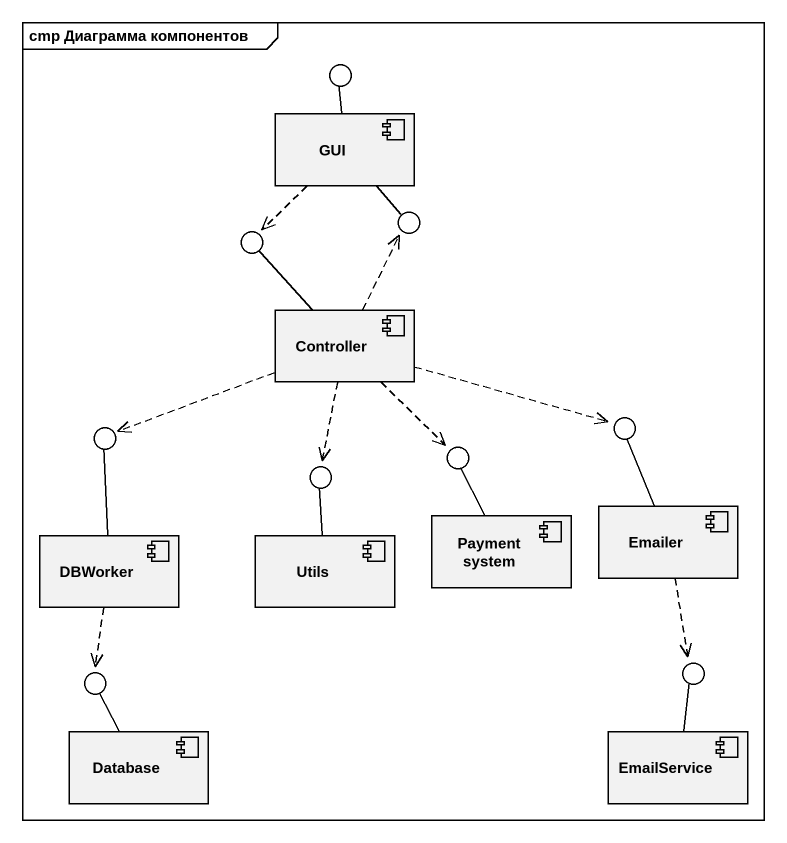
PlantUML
@startuml
mainframe cmp Диаграмма компонентов
() " " as lollipop1
component GUI
() " " as lollipop2
() " " as lollipop3
component Controller
() " " as lollipop4
() " " as lollipop5
() " " as lollipop6
() " " as lollipop7
component DBWorker
component Utils
component "Payment system" as Payment_system
component Emailer
() " " as lollipop8
() " " as lollipop9
component "Database" as Database_
component EmailService
GUI -up- lollipop1
GUI -- lollipop2
GUI ..> lollipop3
Controller .up.> lollipop2
Controller -up- lollipop3
Controller .left.> lollipop4
Controller ..> lollipop5
Controller ..> lollipop6
Controller .right.> lollipop7
DBWorker -up- lollipop4
DBWorker ..> lollipop9
Utils -up- lollipop5
Payment_system -up- lollipop6
Emailer -up- lollipop7
Emailer ..> lollipop8
Database_ -up- lollipop9
EmailService -up- lollipop8
@enduml
